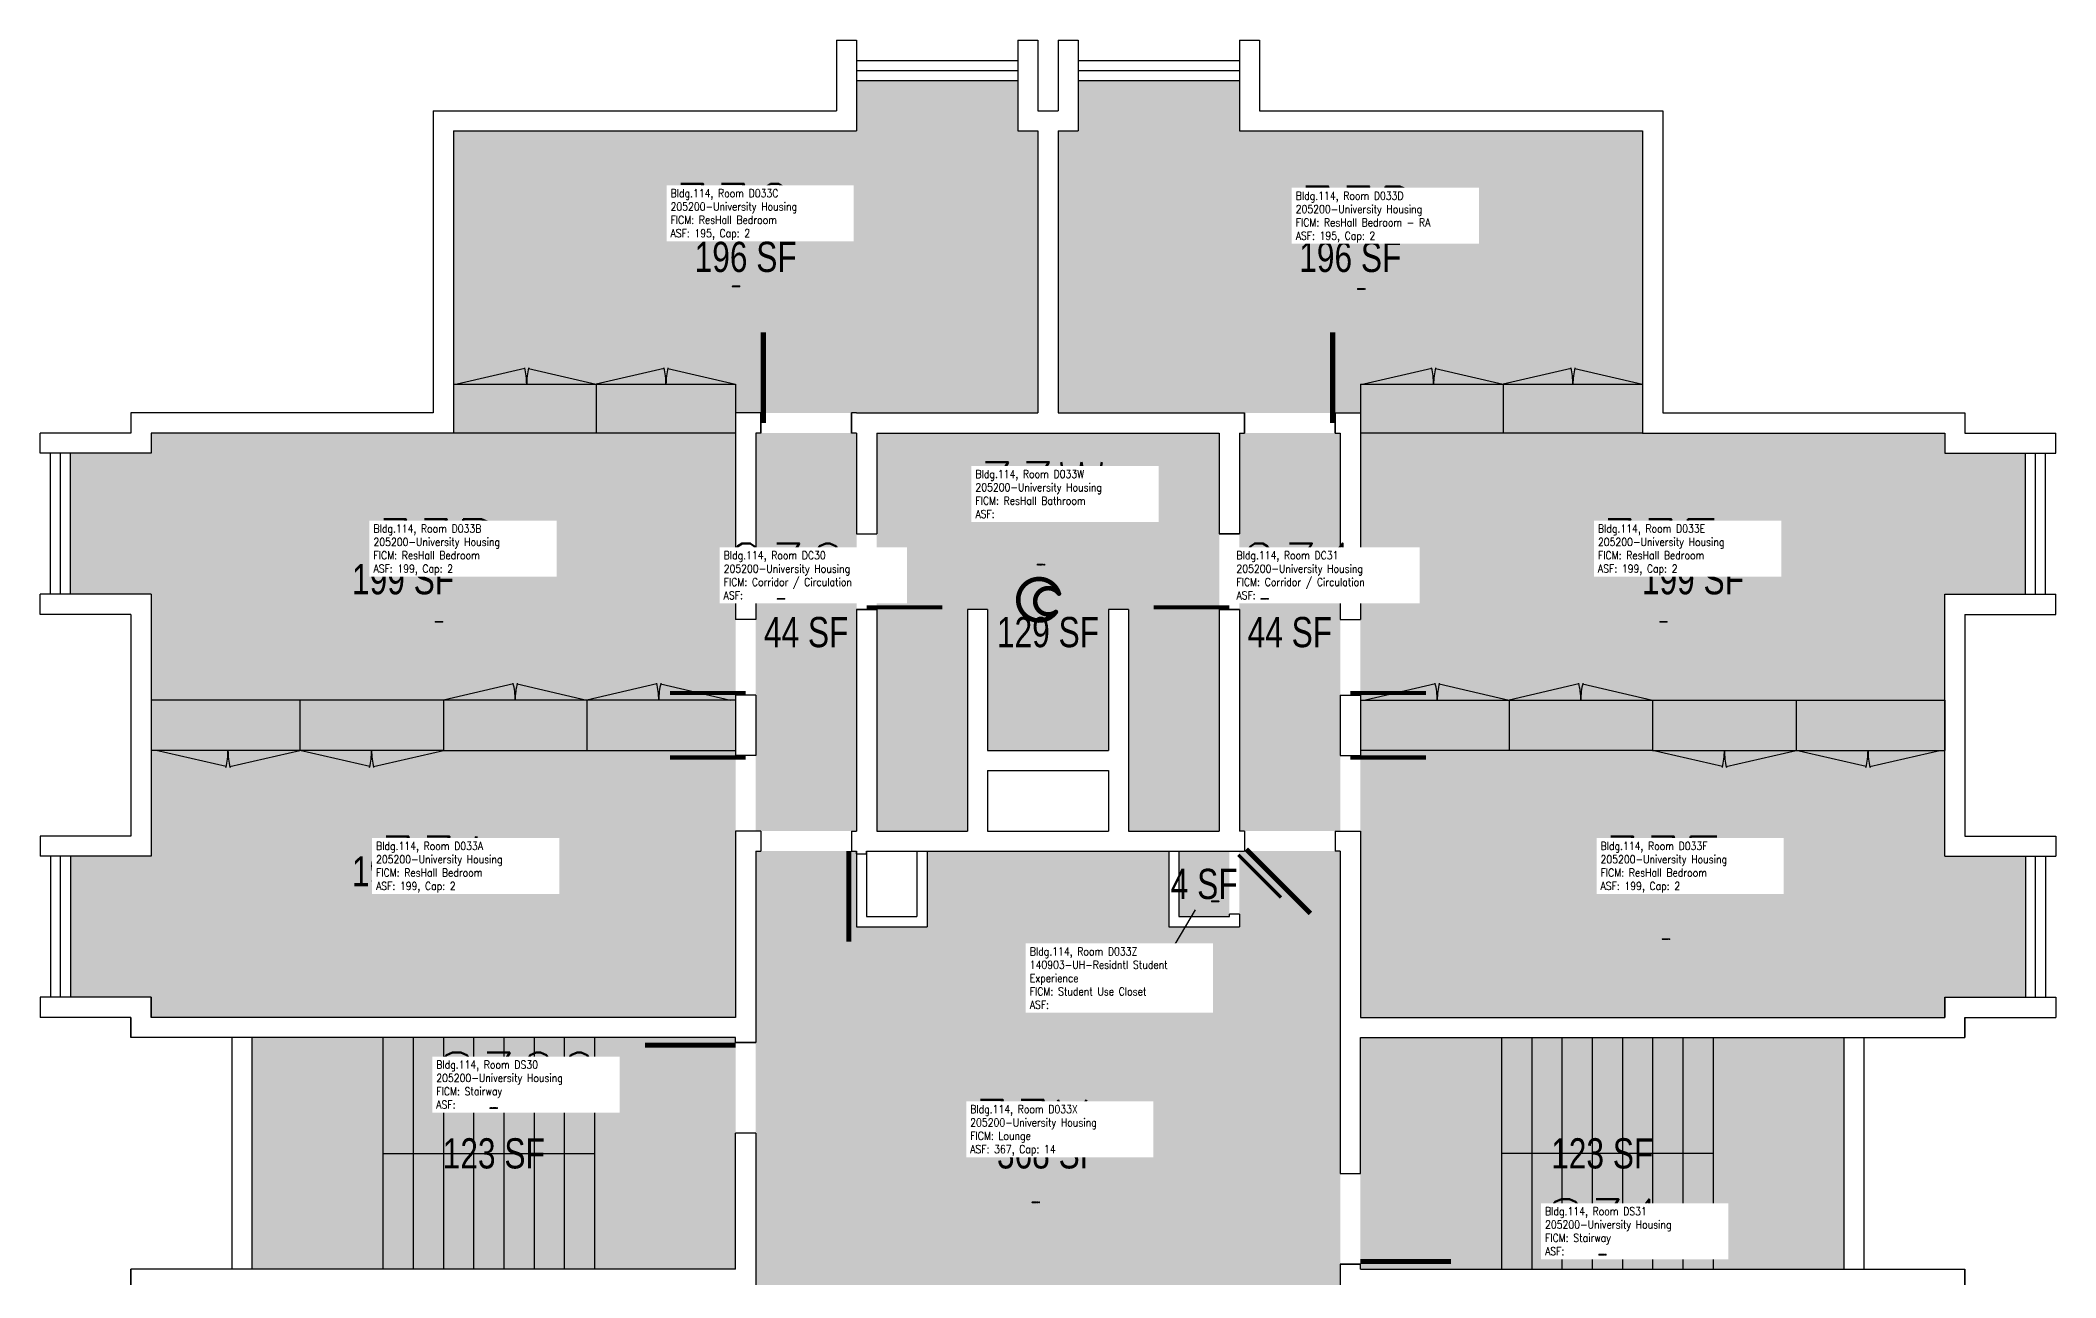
# Model space of a CAD drawing. Header units: inches. Extents: x 0 to 1220, y 0 to 2896.
# Drawn here: x 420 to 1220, y 2405 to 2896 of the extents above; entities that cross this region are included whole.
import ezdxf
from ezdxf.enums import TextEntityAlignment as Align

# ---------------------------------------------------------------- set-up
doc = ezdxf.new("R2010")
doc.units = ezdxf.units.IN
doc.header["$LTSCALE"] = 10
doc.header["$MEASUREMENT"] = 0
doc.layers.get('0').update_dxf_attribs({"linetype": 'CONTINUOUS'})
for name, color, linetype in [('A-DOOR', 2, 'CONTINUOUS'), ('A-FLOR', 3, 'CONTINUOUS'), ('A-GLAZ', 1, 'CONTINUOUS'), ('A-GLAZ-SILL', 2, 'CONTINUOUS'), ('A-IDEN-ICON', 4, 'CONTINUOUS'), ('A-IDEN-RNUM', 7, 'CONTINUOUS'), ('A-IDEN-SNUM', 4, 'CONTINUOUS'), ('A-IDEN-VNUM', 4, 'CONTINUOUS'), ('A-WALL', 5, 'CONTINUOUS'), ('AREA-TEXT', 3, 'CONTINUOUS'), ('Rooms-Category-Color', 7, 'CONTINUOUS'), ('Rooms-College-Color', 7, 'CONTINUOUS'), ('Rooms-Department-Color', 7, 'CONTINUOUS'), ('Rooms-Division-Color', 7, 'CONTINUOUS'), ('Rooms-Information', 7, 'CONTINUOUS')]:
    doc.layers.add(name, color=color, linetype=linetype)
doc.styles.add('AREA', font='arial.ttf', dxfattribs={"width": 0.75, "height": 12})
doc.styles.add('ROOMSNUMBER', font='txt.shx', dxfattribs={"height": 0.03})
doc.styles.add('ROOMVNUMBER', font='simplex.shx', dxfattribs={"width": 0.85})

# ---------------------------------------------------------------- blocks, each defined once
blk = doc.blocks.new('CPBATH')
at = {"color": 0, "linetype": 'ByBlock', "const_width": 0.0127}
for points in [[(0.0571, 0.0168, 0.861492), (-0.0551, 0, 1)], [(-0.0551, 0, 0.726902), (0.0487, -0.0337, 1)], [(0.0571, 0.0168, 0.729002), (-0.0084, -0.0042, 1)], [(-0.0084, -0.0042, 0.609468), (0.0487, -0.0337, 1)]]:
    blk.add_lwpolyline(points, format="xyb", dxfattribs=at)
at = {"color": 0, "linetype": 'ByBlock', "const_width": 0.00637}
for points in [[(0.0544, 0.0152, 1), (0.0599, 0.0184, 1)], [(0.0459, -0.0353, 1), (0.0515, -0.0321, 1)]]:
    blk.add_lwpolyline(points, format="xyb", close=True, dxfattribs=at)

msp = doc.modelspace()

# ---------------------------------------------------------------- hatches: boundary and pattern name
at = {"layer": 'Rooms-Category-Color', "true_color": 0x728ef3}
for points in [[(816, 2748), (696, 2748), (696, 2740), (584, 2740), (584, 2860), (744, 2860), (744, 2880), (808, 2880), (808, 2860), (816, 2860)], [(824, 2748), (944, 2748), (944, 2740), (1056, 2740), (1056, 2860), (896, 2860), (896, 2880), (832, 2880), (832, 2860), (824, 2860)], [(696, 2740), (464, 2740), (464, 2732), (432, 2732), (432, 2676), (464, 2676), (464, 2624), (696, 2624)], [(752, 2740), (888, 2740), (888, 2582), (852, 2582), (852, 2670), (844, 2670), (844, 2614), (796, 2614), (796, 2670), (788, 2670), (788, 2582), (752, 2582)], [(944, 2740), (1176, 2740), (1176, 2732), (1208, 2732), (1208, 2676), (1176, 2676), (1176, 2624), (944, 2624)], [(696, 2508), (464, 2508), (464, 2516), (432, 2516), (432, 2572), (464, 2572), (464, 2624), (696, 2624)], [(944, 2508), (1176, 2508), (1176, 2516), (1208, 2516), (1208, 2572), (1176, 2572), (1176, 2624), (944, 2624)], [(868, 2334), (772, 2334), (772, 2363.99), (744, 2364), (744, 2334), (704, 2334), (704, 2574), (744, 2574), (744, 2544), (772, 2544), (772, 2574), (868, 2574), (868, 2544), (896, 2544), (896, 2574), (936, 2574), (936, 2334), (898, 2334), (872, 2334), (872, 2360), (896, 2360), (896, 2364), (868, 2364)], [(872, 2574), (892, 2574), (892, 2548), (872, 2548)]]:
    msp.add_hatch(color=171, dxfattribs=at).paths.add_polyline_path(points)
at = {"layer": 'Rooms-Category-Color', "true_color": 0xadadad}
for points in [[(744, 2740), (704, 2740), (704, 2582), (744, 2582)], [(896, 2582), (936, 2582), (936, 2740), (896, 2740)], [(504, 2408), (696, 2408), (696, 2500), (504, 2500)], [(944, 2408), (1136, 2408), (1136, 2500), (944, 2500)]]:
    msp.add_hatch(color=253, dxfattribs=at).paths.add_polyline_path(points)
at = {"layer": 'Rooms-College-Color', "true_color": 0xadadad}
for points in [[(816, 2748), (696, 2748), (696, 2740), (584, 2740), (584, 2860), (744, 2860), (744, 2880), (808, 2880), (808, 2860), (816, 2860)], [(824, 2748), (944, 2748), (944, 2740), (1056, 2740), (1056, 2860), (896, 2860), (896, 2880), (832, 2880), (832, 2860), (824, 2860)], [(696, 2740), (464, 2740), (464, 2732), (432, 2732), (432, 2676), (464, 2676), (464, 2624), (696, 2624)], [(744, 2740), (704, 2740), (704, 2582), (744, 2582)], [(752, 2740), (888, 2740), (888, 2582), (852, 2582), (852, 2670), (844, 2670), (844, 2614), (796, 2614), (796, 2670), (788, 2670), (788, 2582), (752, 2582)], [(896, 2582), (936, 2582), (936, 2740), (896, 2740)], [(944, 2740), (1176, 2740), (1176, 2732), (1208, 2732), (1208, 2676), (1176, 2676), (1176, 2624), (944, 2624)], [(696, 2508), (464, 2508), (464, 2516), (432, 2516), (432, 2572), (464, 2572), (464, 2624), (696, 2624)], [(944, 2508), (1176, 2508), (1176, 2516), (1208, 2516), (1208, 2572), (1176, 2572), (1176, 2624), (944, 2624)], [(868, 2334), (772, 2334), (772, 2363.99), (744, 2364), (744, 2334), (704, 2334), (704, 2574), (744, 2574), (744, 2544), (772, 2544), (772, 2574), (868, 2574), (868, 2544), (896, 2544), (896, 2574), (936, 2574), (936, 2334), (898, 2334), (872, 2334), (872, 2360), (896, 2360), (896, 2364), (868, 2364)], [(872, 2574), (892, 2574), (892, 2548), (872, 2548)], [(504, 2408), (696, 2408), (696, 2500), (504, 2500)], [(944, 2408), (1136, 2408), (1136, 2500), (944, 2500)]]:
    msp.add_hatch(color=253, dxfattribs=at).paths.add_polyline_path(points)
at = {"layer": 'Rooms-Department-Color', "true_color": 0x604aed}
for points in [[(816, 2748), (696, 2748), (696, 2740), (584, 2740), (584, 2860), (744, 2860), (744, 2880), (808, 2880), (808, 2860), (816, 2860)], [(824, 2748), (944, 2748), (944, 2740), (1056, 2740), (1056, 2860), (896, 2860), (896, 2880), (832, 2880), (832, 2860), (824, 2860)], [(696, 2740), (464, 2740), (464, 2732), (432, 2732), (432, 2676), (464, 2676), (464, 2624), (696, 2624)], [(752, 2740), (888, 2740), (888, 2582), (852, 2582), (852, 2670), (844, 2670), (844, 2614), (796, 2614), (796, 2670), (788, 2670), (788, 2582), (752, 2582)], [(944, 2740), (1176, 2740), (1176, 2732), (1208, 2732), (1208, 2676), (1176, 2676), (1176, 2624), (944, 2624)], [(696, 2508), (464, 2508), (464, 2516), (432, 2516), (432, 2572), (464, 2572), (464, 2624), (696, 2624)], [(944, 2508), (1176, 2508), (1176, 2516), (1208, 2516), (1208, 2572), (1176, 2572), (1176, 2624), (944, 2624)], [(868, 2334), (772, 2334), (772, 2363.99), (744, 2364), (744, 2334), (704, 2334), (704, 2574), (744, 2574), (744, 2544), (772, 2544), (772, 2574), (868, 2574), (868, 2544), (896, 2544), (896, 2574), (936, 2574), (936, 2334), (898, 2334), (872, 2334), (872, 2360), (896, 2360), (896, 2364), (868, 2364)], [(872, 2574), (892, 2574), (892, 2548), (872, 2548)]]:
    msp.add_hatch(color=173, dxfattribs=at).paths.add_polyline_path(points)
at = {"layer": 'Rooms-Department-Color', "true_color": 0xacacac}
for points in [[(744, 2740), (704, 2740), (704, 2582), (744, 2582)], [(896, 2582), (936, 2582), (936, 2740), (896, 2740)], [(504, 2408), (696, 2408), (696, 2500), (504, 2500)], [(944, 2408), (1136, 2408), (1136, 2500), (944, 2500)]]:
    msp.add_hatch(color=253, dxfattribs=at).paths.add_polyline_path(points)
at = {"layer": 'Rooms-Division-Color', "true_color": 0x604aed}
for points in [[(816, 2748), (696, 2748), (696, 2740), (584, 2740), (584, 2860), (744, 2860), (744, 2880), (808, 2880), (808, 2860), (816, 2860)], [(824, 2748), (944, 2748), (944, 2740), (1056, 2740), (1056, 2860), (896, 2860), (896, 2880), (832, 2880), (832, 2860), (824, 2860)], [(696, 2740), (464, 2740), (464, 2732), (432, 2732), (432, 2676), (464, 2676), (464, 2624), (696, 2624)], [(752, 2740), (888, 2740), (888, 2582), (852, 2582), (852, 2670), (844, 2670), (844, 2614), (796, 2614), (796, 2670), (788, 2670), (788, 2582), (752, 2582)], [(944, 2740), (1176, 2740), (1176, 2732), (1208, 2732), (1208, 2676), (1176, 2676), (1176, 2624), (944, 2624)], [(696, 2508), (464, 2508), (464, 2516), (432, 2516), (432, 2572), (464, 2572), (464, 2624), (696, 2624)], [(944, 2508), (1176, 2508), (1176, 2516), (1208, 2516), (1208, 2572), (1176, 2572), (1176, 2624), (944, 2624)], [(868, 2334), (772, 2334), (772, 2363.99), (744, 2364), (744, 2334), (704, 2334), (704, 2574), (744, 2574), (744, 2544), (772, 2544), (772, 2574), (868, 2574), (868, 2544), (896, 2544), (896, 2574), (936, 2574), (936, 2334), (898, 2334), (872, 2334), (872, 2360), (896, 2360), (896, 2364), (868, 2364)], [(872, 2574), (892, 2574), (892, 2548), (872, 2548)]]:
    msp.add_hatch(color=173, dxfattribs=at).paths.add_polyline_path(points)
at = {"layer": 'Rooms-Division-Color', "true_color": 0xadadad}
for points in [[(744, 2740), (704, 2740), (704, 2582), (744, 2582)], [(896, 2582), (936, 2582), (936, 2740), (896, 2740)], [(504, 2408), (696, 2408), (696, 2500), (504, 2500)], [(944, 2408), (1136, 2408), (1136, 2500), (944, 2500)]]:
    msp.add_hatch(color=253, dxfattribs=at).paths.add_polyline_path(points)

# ---------------------------------------------------------------- linework, layer by layer
at = {"layer": 'A-DOOR'}
for points in [[(707, 2744, 2, 2, 0), (707, 2780, 0, 0, -0.414214), (742, 2744, 0, 0, -0.814237)], [(933, 2744, 2, 2, 0), (933, 2780, 0, 0, 0.414214), (898, 2744, 0, 0, 0.814237)], [(748, 2670.83, 1.67, 1.67, 0), (778, 2670.83, 0, 0, 0.414214), (748, 2700, 0, 0, 0.814237)], [(892, 2670.83, 1.67, 1.67, 0), (862, 2670.83, 0, 0, -0.414214), (892, 2700, 0, 0, -0.814237)], [(700, 2636.83, 1.67, 1.67, 0), (670, 2636.83, 0, 0, -0.414214), (700, 2666, 0, 0, -0.814237)], [(940, 2636.83, 1.67, 1.67, 0), (970, 2636.83, 0, 0, 0.414214), (940, 2666, 0, 0, 0.814237)], [(700, 2611.17, 1.67, 1.67, 0), (670, 2611.17, 0, 0, 0.414214), (700, 2582, 0, 0, 0.814237)], [(940, 2611.17, 1.67, 1.67, 0), (970, 2611.17, 0, 0, -0.414214), (940, 2582, 0, 0, -0.814237)], [(741, 2574, 2, 2, 0), (741, 2538, 0, 0, -0.414214), (706, 2574, 0, 0, -0.814237)], [(895.53, 2572.53, 1.33, 1.33, 0), (912.5, 2555.56, 0, 0, -0.195255), (896, 2548.86, 0, 0, -0.195255)], [(898.71, 2574.71, 2, 2, 0), (924.16, 2549.25, 0, 0, 0.195255), (934.21, 2574, 0, 0, 0.195255)], [(696, 2497, 2, 2, 0), (660, 2497, 0, 0, 0.414214), (696, 2462, 0, 0, 0.814237)], [(944, 2411, 2, 2, 0), (980, 2411, 0, 0, 0.414214), (944, 2446, 0, 0, 0.814237)]]:
    msp.add_lwpolyline(points, format="xyseb", dxfattribs=at)
at = {"layer": 'A-FLOR'}
for p, q in [((612.36, 2765.62), (585.42, 2759.4)), ((613.77, 2765.62), (640.71, 2759.4)), ((667.65, 2765.62), (640.71, 2759.4)), ((669.06, 2765.62), (696, 2759.4)), ((972.36, 2765.62), (945.42, 2759.4)), ((973.77, 2765.62), (1000.71, 2759.4)), ((1027.65, 2765.62), (1000.71, 2759.4)), ((1029.06, 2765.62), (1056, 2759.4)), ((584, 2759.4), (584, 2740)), ((584, 2759.4), (640.71, 2759.4)), ((585.42, 2759.4), (640.71, 2759.4)), ((640.71, 2759.4), (640.71, 2740)), ((640.71, 2759.4), (696, 2759.4)), ((696, 2759.4), (696, 2740)), ((944, 2759.4), (944, 2740)), ((944, 2759.4), (1000.71, 2759.4)), ((945.42, 2759.4), (1000.71, 2759.4)), ((1000.71, 2759.4), (1000.71, 2740)), ((1000.71, 2759.4), (1056, 2759.4)), ((1056, 2759.4), (1056, 2740)), ((696, 2740), (584, 2740)), ((1056, 2740), (944, 2740)), ((607.77, 2640.41), (580, 2634)), ((609.23, 2640.41), (637, 2634)), ((664.77, 2640.41), (637, 2634)), ((666.23, 2640.41), (694, 2634)), ((973.77, 2640.41), (946, 2634)), ((975.23, 2640.41), (1003, 2634)), ((1030.77, 2640.41), (1003, 2634)), ((1032.23, 2640.41), (1060, 2634)), ((464, 2634), (464, 2614)), ((580, 2634), (464, 2634)), ((523, 2634), (523, 2614)), ((580, 2634), (580, 2614)), ((637, 2634), (580, 2634)), ((637, 2634), (637, 2614)), ((696, 2634), (637, 2634)), ((694, 2634), (637, 2634)), ((944, 2634), (1003, 2634)), ((946, 2634), (1003, 2634)), ((1003, 2634), (1003, 2614)), ((1003, 2634), (1060, 2634)), ((1060, 2634), (1060, 2614)), ((1060, 2634), (1176, 2634)), ((1117, 2634), (1117, 2614)), ((1176, 2634), (1176, 2614)), ((580, 2614), (464, 2614)), ((493.77, 2607.59), (466, 2614)), ((495.23, 2607.59), (523, 2614)), ((550.77, 2607.59), (523, 2614)), ((552.23, 2607.59), (580, 2614)), ((580, 2614), (696, 2614)), ((1060, 2614), (944, 2614)), ((1087.77, 2607.59), (1060, 2614)), ((1060, 2614), (1176, 2614)), ((1089.23, 2607.59), (1117, 2614)), ((1144.77, 2607.59), (1117, 2614)), ((1146.23, 2607.59), (1174, 2614)), ((556, 2500), (556, 2408)), ((568, 2500), (568, 2408)), ((580, 2500), (580, 2408)), ((592, 2500), (592, 2408)), ((604, 2500), (604, 2408)), ((616, 2500), (616, 2408)), ((628, 2500), (628, 2408)), ((640, 2500), (640, 2408)), ((1000, 2500), (1000, 2408)), ((1012, 2500), (1012, 2408)), ((1024, 2500), (1024, 2408)), ((1036, 2500), (1036, 2408)), ((1048, 2500), (1048, 2408)), ((1060, 2500), (1060, 2408)), ((1072, 2500), (1072, 2408)), ((1084, 2500), (1084, 2408)), ((556, 2454), (640, 2454)), ((1084, 2454), (1000, 2454))]:
    msp.add_line(p, q, dxfattribs=at)
for centre, radius, start, end in [((585.42, 2759.4), 27.64, 0, 13.7374), ((640.71, 2759.4), 27.64, 166.2626, 180), ((640.71, 2759.4), 27.64, 0, 13.7374), ((696, 2759.4), 27.64, 166.2626, 180), ((945.42, 2759.4), 27.64, 0, 13.7374), ((1000.71, 2759.4), 27.64, 166.2626, 180), ((1000.71, 2759.4), 27.64, 0, 13.7374), ((1056, 2759.4), 27.64, 166.2626, 180), ((580, 2634), 28.5, 0, 13.7374), ((637, 2634), 28.5, 166.2626, 180), ((637, 2634), 28.5, 0, 13.7374), ((694, 2634), 28.5, 166.2626, 180), ((946, 2634), 28.5, 0, 13.7374), ((1003, 2634), 28.5, 166.2626, 180), ((1003, 2634), 28.5, 0, 13.7374), ((1060, 2634), 28.5, 166.2626, 180), ((466, 2614), 28.5, 346.2626, 0), ((523, 2614), 28.5, 180, 193.7374), ((523, 2614), 28.5, 346.2626, 0), ((580, 2614), 28.5, 180, 193.7374), ((1060, 2614), 28.5, 346.2626, 0), ((1117, 2614), 28.5, 180, 193.7374), ((1117, 2614), 28.5, 346.2626, 0), ((1174, 2614), 28.5, 180, 193.7374)]:
    msp.add_arc(centre, radius, start, end, dxfattribs=at)
at = {"layer": 'A-GLAZ'}
for p, q in [((744, 2884), (808, 2884)), ((832, 2884), (896, 2884)), ((428, 2676), (428, 2732)), ((1212, 2676), (1212, 2732)), ((428, 2516), (428, 2572)), ((1212, 2516), (1212, 2572))]:
    msp.add_line(p, q, dxfattribs=at)
at = {"layer": 'A-GLAZ-SILL'}
for p, q in [((744, 2888), (808, 2888)), ((832, 2888), (896, 2888)), ((744, 2880), (808, 2880)), ((832, 2880), (896, 2880)), ((424, 2676), (424, 2732)), ((432, 2676), (432, 2732)), ((1208, 2676), (1208, 2732)), ((1216, 2676), (1216, 2732)), ((424, 2572), (424, 2516)), ((432, 2572), (432, 2516)), ((1208, 2572), (1208, 2516)), ((1216, 2572), (1216, 2516))]:
    msp.add_line(p, q, dxfattribs=at)
at = {"layer": 'A-IDEN-VNUM'}
msp.add_lwpolyline([(862.78, 2524.11), (878.55, 2550.64)], dxfattribs=at)
at = {"layer": 'A-WALL'}
for p, q in [((736, 2896), (736, 2868)), ((736, 2896), (744, 2896)), ((744, 2896), (744, 2860)), ((808, 2896), (816, 2896)), ((808, 2896), (808, 2860)), ((816, 2896), (816, 2868)), ((824, 2896), (824, 2868)), ((824, 2896), (832, 2896)), ((832, 2896), (832, 2860)), ((896, 2896), (896, 2860)), ((896, 2896), (904, 2896)), ((904, 2896), (904, 2868)), ((576, 2868), (736, 2868)), ((576, 2868), (576, 2748)), ((816, 2868), (824, 2868)), ((904, 2868), (1064, 2868)), ((1064, 2868), (1064, 2748)), ((584, 2860), (744, 2860)), ((584, 2860), (584, 2740)), ((808, 2860), (816, 2860)), ((816, 2860), (816, 2748)), ((824, 2860), (824, 2748)), ((824, 2860), (832, 2860)), ((896, 2860), (1056, 2860)), ((1056, 2860), (1056, 2740)), ((576, 2748), (456, 2748)), ((456, 2748), (456, 2740)), ((704, 2748), (696, 2748)), ((696, 2748), (696, 2666)), ((706, 2748), (704, 2748)), ((706, 2748), (706, 2740)), ((706, 2740), (706, 2748)), ((742, 2748), (742, 2740)), ((744, 2748), (742, 2748)), ((742, 2740), (742, 2748)), ((744, 2748), (816, 2748)), ((824, 2748), (896, 2748)), ((896, 2748), (898, 2748)), ((898, 2748), (898, 2740)), ((898, 2740), (898, 2748)), ((934, 2748), (934, 2740)), ((934, 2748), (936, 2748)), ((934, 2740), (934, 2748)), ((936, 2748), (944, 2748)), ((944, 2748), (944, 2666)), ((1064, 2748), (1184, 2748)), ((1064, 2748), (1184, 2748)), ((1184, 2748), (1184, 2740)), ((456, 2740), (420, 2740)), ((420, 2732), (420, 2740)), ((584, 2740), (464, 2740)), ((464, 2740), (464, 2732)), ((704, 2740), (704, 2666)), ((706, 2740), (704, 2740)), ((744, 2740), (742, 2740)), ((744, 2740), (744, 2700)), ((752, 2740), (888, 2740)), ((752, 2740), (752, 2700)), ((888, 2740), (888, 2700)), ((896, 2740), (896, 2700)), ((896, 2740), (898, 2740)), ((934, 2740), (936, 2740)), ((936, 2740), (936, 2666)), ((1056, 2740), (1176, 2740)), ((1056, 2740), (1176, 2740)), ((1176, 2740), (1176, 2732)), ((1184, 2740), (1220, 2740)), ((1220, 2732), (1220, 2740)), ((464, 2732), (420, 2732)), ((1176, 2732), (1220, 2732)), ((744, 2700), (752, 2700)), ((744, 2700), (752, 2700)), ((888, 2700), (896, 2700)), ((896, 2700), (888, 2700)), ((464, 2676), (420, 2676)), ((420, 2668), (420, 2676)), ((464, 2676), (464, 2572)), ((1176, 2676), (1220, 2676)), ((1176, 2572), (1176, 2676)), ((1220, 2668), (1220, 2676)), ((456, 2668), (420, 2668)), ((456, 2668), (456, 2580)), ((704, 2666), (696, 2666)), ((704, 2666), (696, 2666)), ((744, 2670), (744, 2582)), ((752, 2670), (744, 2670)), ((744, 2670), (752, 2670)), ((752, 2670), (752, 2582)), ((788, 2670), (788, 2582)), ((796, 2670), (788, 2670)), ((796, 2670), (796, 2614)), ((844, 2670), (844, 2614)), ((852, 2670), (844, 2670)), ((852, 2670), (852, 2582)), ((888, 2670), (888, 2582)), ((888, 2670), (896, 2670)), ((896, 2670), (888, 2670)), ((896, 2670), (896, 2582)), ((936, 2666), (944, 2666)), ((936, 2666), (944, 2666)), ((1184, 2668), (1220, 2668)), ((1184, 2668), (1184, 2580)), ((696, 2636), (696, 2612)), ((704, 2636), (696, 2636)), ((704, 2636), (696, 2636)), ((704, 2636), (704, 2612)), ((936, 2636), (944, 2636)), ((936, 2636), (936, 2612)), ((936, 2636), (944, 2636)), ((944, 2636), (944, 2612)), ((704, 2612), (696, 2612)), ((704, 2612), (696, 2612)), ((796, 2614), (844, 2614)), ((936, 2612), (944, 2612)), ((936, 2612), (944, 2612)), ((796, 2606), (844, 2606)), ((796, 2606), (796, 2582)), ((844, 2606), (844, 2582)), ((456, 2580), (420, 2580)), ((420, 2580), (420, 2572)), ((696, 2582), (696, 2508)), ((704, 2582), (696, 2582)), ((706, 2582), (696, 2582)), ((706, 2582), (706, 2574)), ((742, 2582), (742, 2574)), ((742, 2582), (744, 2582)), ((752, 2582), (788, 2582)), ((796, 2582), (844, 2582)), ((852, 2582), (888, 2582)), ((898, 2582), (896, 2582)), ((898, 2582), (898, 2574)), ((934, 2582), (944, 2582)), ((934, 2582), (934, 2574)), ((936, 2582), (944, 2582)), ((944, 2582), (944, 2508)), ((1184, 2580), (1220, 2580)), ((1220, 2580), (1220, 2572)), ((464, 2572), (420, 2572)), ((704, 2574), (704, 2498)), ((704, 2574), (706, 2574)), ((742, 2574), (744, 2574)), ((744, 2574), (744, 2544)), ((744, 2573), (744, 2574)), ((744, 2573), (748, 2573)), ((748, 2574), (748, 2548)), ((748, 2573), (748, 2574)), ((748, 2574), (898, 2574)), ((768, 2574), (768, 2548)), ((772, 2574), (772, 2544)), ((868, 2574), (868, 2544)), ((872, 2574), (872, 2548)), ((936, 2574), (934, 2574)), ((936, 2574), (936, 2446)), ((1176, 2572), (1220, 2572)), ((748, 2548), (768, 2548)), ((872, 2548), (892, 2548)), ((896, 2549), (892, 2549)), ((892, 2548), (892, 2549)), ((896, 2549), (896, 2544)), ((744, 2544), (772, 2544)), ((868, 2544), (896, 2544)), ((464, 2516), (420, 2516)), ((420, 2516), (420, 2508)), ((464, 2508), (464, 2516)), ((464, 2516), (464, 2508)), ((464, 2508), (464, 2516)), ((464, 2516), (464, 2508)), ((1176, 2508), (1176, 2516)), ((1176, 2516), (1176, 2508)), ((1176, 2508), (1176, 2516)), ((1176, 2516), (1220, 2516)), ((1220, 2516), (1220, 2508)), ((456, 2508), (420, 2508)), ((456, 2500), (456, 2508)), ((456, 2508), (456, 2500)), ((456, 2500), (456, 2508)), ((456, 2508), (456, 2500)), ((696, 2508), (464, 2508)), ((944, 2508), (1176, 2508)), ((1184, 2500), (1184, 2508)), ((1184, 2508), (1184, 2500)), ((1184, 2500), (1184, 2508)), ((1184, 2508), (1220, 2508)), ((696, 2500), (456, 2500)), ((496, 2500), (496, 2408)), ((504, 2500), (504, 2408)), ((696, 2498), (696, 2500)), ((696, 2498), (704, 2498)), ((704, 2498), (696, 2498)), ((944, 2500), (1184, 2500)), ((944, 2446), (944, 2500)), ((1136, 2408), (1136, 2500)), ((1144, 2408), (1144, 2500)), ((696, 2408), (696, 2462)), ((704, 2462), (696, 2462)), ((704, 2462), (704, 2334)), ((936, 2446), (944, 2446)), ((944, 2410), (936, 2410)), ((936, 2410), (944, 2410)), ((936, 2410), (936, 2334)), ((944, 2408), (944, 2410)), ((696, 2408), (456, 2408)), ((456, 2408), (456, 2400)), ((456, 2400), (456, 2408)), ((456, 2408), (456, 2400)), ((456, 2400), (456, 2408)), ((944, 2408), (1184, 2408)), ((1184, 2408), (1184, 2400)), ((1184, 2400), (1184, 2408)), ((1184, 2408), (1184, 2400))]:
    msp.add_line(p, q, dxfattribs=at)

# ---------------------------------------------------------------- block references
at = {"layer": 'A-IDEN-ICON', "xscale": 144, "yscale": 144, "zscale": 144}
msp.add_blockref('CPBATH', (816.11, 2673.84), dxfattribs=at)

# ---------------------------------------------------------------- texts
at = {"layer": 'A-IDEN-RNUM', "style": 'ROOMSNUMBER'}
for s, p in [('0033-C0', (694.64, 2798.09)), ('0033-D0', (942.8, 2797.06)), ('0033-W0', (815.66, 2687.63)), ('0C30-00', (712.5, 2674.04)), ('0C31-00', (904.5, 2674.04)), ('0033-B0', (576.72, 2664.89)), ('0033-E0', (1062.77, 2664.89)), ('0033-A0', (574.52, 2557.56)), ('0033-Z0', (884.83, 2553.91)), ('0033-F0', (1063.8, 2538.87)), ('0S30-00', (598.43, 2471.79)), ('0033-X0', (813.59, 2434.36)), ('0S31-00', (1038.55, 2413.58))]:
    msp.add_text(s, height=0.36, rotation=360, dxfattribs=at).set_placement(p)
at = {"layer": 'A-IDEN-SNUM', "style": 'ROOMSNUMBER'}
for s, p in [('1140D033C0', (694.64, 2798.09)), ('1140D033D0', (942.8, 2797.06)), ('1140D033W0', (815.66, 2687.63)), ('1140DC3000', (712.5, 2674.04)), ('1140DC3100', (904.5, 2674.04)), ('1140D033B0', (576.72, 2664.89)), ('1140D033E0', (1062.77, 2664.89)), ('1140D033A0', (574.52, 2557.56)), ('1140D033Z0', (884.83, 2553.91)), ('1140D033F0', (1063.8, 2538.87)), ('1140DS3000', (598.43, 2471.79)), ('1140D033X0', (813.59, 2434.36)), ('1140DS3100', (1038.55, 2413.58))]:
    msp.add_text(s, height=0.36, rotation=360, dxfattribs=at).set_placement(p)
at = {"layer": 'A-IDEN-VNUM', "style": 'ROOMVNUMBER', "width": 0.85}
for s, p in [('33C', (670.17, 2816.74)), ('33D', (918.33, 2815.72)), ('33W', (791.19, 2706.29)), ('33B', (552.25, 2683.55)), ('33E', (1038.3, 2683.55)), ('C30', (691.26, 2674)), ('C31', (894.8, 2674)), ('33A', (553.27, 2557.52)), ('33F', (1039.33, 2557.52)), ('33Z', (812.77, 2511.41)), ('S300', (577.18, 2471.76)), ('33X', (789.12, 2453.01)), ('S31', (1017.3, 2413.55))]:
    msp.add_text(s, height=22.238, rotation=360, dxfattribs=at).set_placement(p)
at = {"layer": 'AREA-TEXT', "style": 'AREA', "width": 0.75}
for s, p in [('196 SF', (700, 2810)), ('196 SF', (940, 2810)), ('199 SF', (564, 2682)), ('199 SF', (1076, 2682)), ('44 SF', (724, 2661)), ('129 SF', (820, 2661)), ('44 SF', (916, 2661)), ('199 SF', (564, 2566)), ('199 SF', (1076, 2566)), ('4 SF', (882, 2561)), ('123 SF', (600, 2454)), ('368 SF', (820, 2454)), ('123 SF', (1040, 2454))]:
    msp.add_text(s, height=12, dxfattribs=at).set_placement(p, align=Align.MIDDLE_CENTER)

# ---------------------------------------------------------------- next in the draw order: texts
at = {"layer": 'Rooms-Information', "char_height": 3.1768, "width": 71.1604, "attachment_point": 7, "rotation": 360, "style": 'ROOMVNUMBER', "bg_fill": 3, "box_fill_scale": 1.5, "bg_fill_color": 256, "bg_fill_true_color": 13158600, "bg_fill_transparency": 0}
for s, insert in [('Bldg.114, Room D033C^M^J205200-University Housing^M^JFICM: ResHall Bedroom^M^JASF: 195, Cap: 2', (670.17, 2816.74)), ('Bldg.114, Room D033D^M^J205200-University Housing^M^JFICM: ResHall Bedroom - RA^M^JASF: 195, Cap: 2', (918.33, 2815.72)), ('Bldg.114, Room D033W^M^J205200-University Housing^M^JFICM: ResHall Bathroom^M^JASF: ', (791.19, 2706.29)), ('Bldg.114, Room D033B^M^J205200-University Housing^M^JFICM: ResHall Bedroom^M^JASF: 199, Cap: 2', (552.25, 2683.55)), ('Bldg.114, Room D033E^M^J205200-University Housing^M^JFICM: ResHall Bedroom^M^JASF: 199, Cap: 2', (1038.3, 2683.55)), ('Bldg.114, Room DC30^M^J205200-University Housing^M^JFICM: Corridor / Circulation^M^JASF: ', (691.26, 2674)), ('Bldg.114, Room DC31^M^J205200-University Housing^M^JFICM: Corridor / Circulation^M^JASF: ', (894.8, 2674)), ('Bldg.114, Room D033A^M^J205200-University Housing^M^JFICM: ResHall Bedroom^M^JASF: 199, Cap: 2', (553.27, 2557.52)), ('Bldg.114, Room D033F^M^J205200-University Housing^M^JFICM: ResHall Bedroom^M^JASF: 199, Cap: 2', (1039.33, 2557.52)), ('Bldg.114, Room D033Z^M^J140903-UH-Residntl Student Experience^M^JFICM: Student Use Closet^M^JASF: ', (812.77, 2511.41)), ('Bldg.114, Room DS30^M^J205200-University Housing^M^JFICM: Stairway^M^JASF: ', (577.18, 2471.76)), ('Bldg.114, Room D033X^M^J205200-University Housing^M^JFICM: Lounge^M^JASF: 367, Cap: 14', (789.12, 2453.01)), ('Bldg.114, Room DS31^M^J205200-University Housing^M^JFICM: Stairway^M^JASF: ', (1017.3, 2413.55))]:
    msp.add_mtext(s, dxfattribs=dict(at, insert=insert))

doc.saveas('drawing.dxf')
